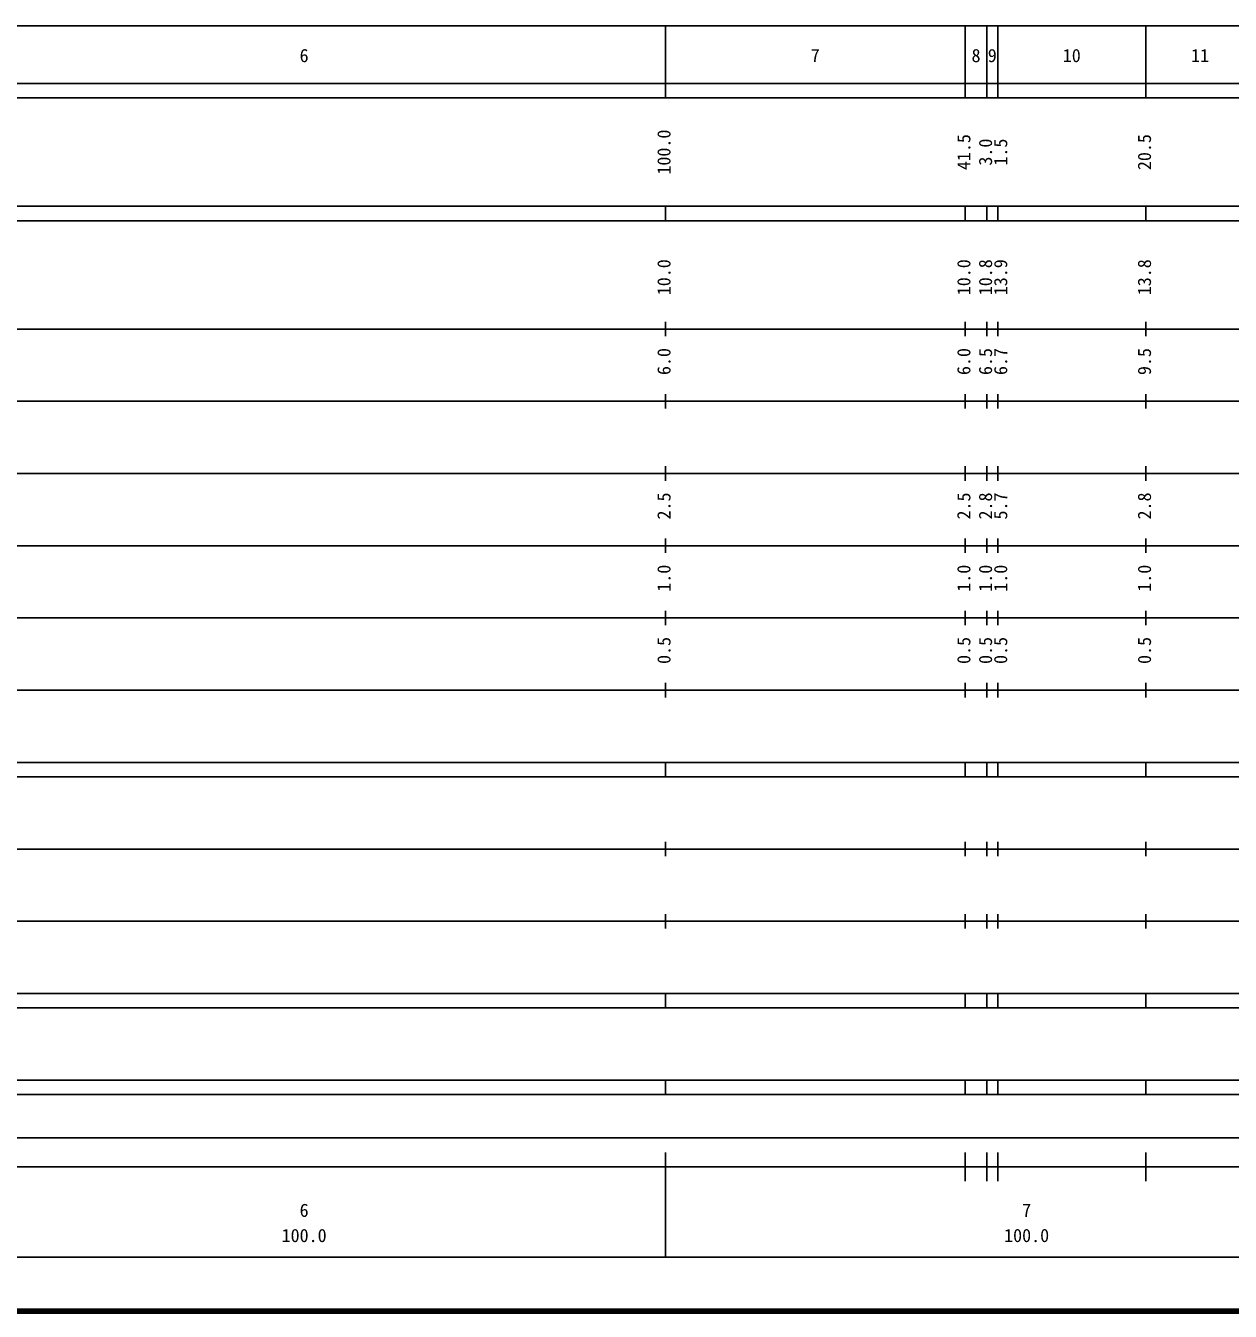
# Model space of a CAD drawing. Units: millimetres on the paper, enlarged 1000 times. Extents: x 40000 to 680000, y 20000 to 380000.
# Drawn here: x 279468 to 446188, y 20000 to 198000 of the extents above; entities that cross this region are included whole.
import ezdxf
from ezdxf.enums import TextEntityAlignment as Align

# ---------------------------------------------------------------- set-up
doc = ezdxf.new("R2010")
doc.units = ezdxf.units.MM
doc.header["$LTSCALE"] = 1000
doc.layers.add('M-TTL', color=2, linetype='Continuous', lineweight=140)
doc.layers.add('M-TTL-BAND', color=7, linetype='Continuous', lineweight=25)
doc.styles.add('ＭＳ ゴシック', font='')
doc.styles.get('ＭＳ ゴシック').set_extended_font_data('MS Gothic')

msp = doc.modelspace()

# ---------------------------------------------------------------- linework, layer by layer
at = {"layer": 'M-TTL'}
msp.add_line((40000, 20000), (680000, 20000), dxfattribs=at)
at = {"layer": 'M-TTL-BAND'}
for p, q in [((68000, 198000), (579000, 198000)), ((368000, 188000), (368000, 198000)), ((409500, 188000), (409500, 198000)), ((412500, 188000), (412500, 198000)), ((414000, 188000), (414000, 198000)), ((434500, 188000), (434500, 198000)), ((40000, 190000), (579000, 190000)), ((40000, 188000), (579000, 188000)), ((40000, 173000), (579000, 173000)), ((368000, 171000), (368000, 173000)), ((409500, 171000), (409500, 173000)), ((412500, 171000), (412500, 173000)), ((414000, 171000), (414000, 173000)), ((434500, 171000), (434500, 173000)), ((40000, 171000), (579000, 171000)), ((368000, 155000), (368000, 157000)), ((409500, 155000), (409500, 157000)), ((412500, 155000), (412500, 157000)), ((414000, 155000), (414000, 157000)), ((434500, 155000), (434500, 157000)), ((40000, 156000), (579000, 156000)), ((46000, 146000), (579000, 146000)), ((368000, 145000), (368000, 147000)), ((409500, 145000), (409500, 147000)), ((412500, 145000), (412500, 147000)), ((414000, 145000), (414000, 147000)), ((434500, 145000), (434500, 147000)), ((52000, 136000), (579000, 136000)), ((368000, 135000), (368000, 137000)), ((409500, 135000), (409500, 137000)), ((412500, 135000), (412500, 137000)), ((414000, 135000), (414000, 137000)), ((434500, 135000), (434500, 137000)), ((368000, 125000), (368000, 127000)), ((409500, 125000), (409500, 127000)), ((412500, 125000), (412500, 127000)), ((414000, 125000), (414000, 127000)), ((434500, 125000), (434500, 127000)), ((46000, 126000), (579000, 126000)), ((52000, 116000), (579000, 116000)), ((368000, 115000), (368000, 117000)), ((409500, 115000), (409500, 117000)), ((412500, 115000), (412500, 117000)), ((414000, 115000), (414000, 117000)), ((434500, 115000), (434500, 117000)), ((368000, 105000), (368000, 107000)), ((409500, 105000), (409500, 107000)), ((412500, 105000), (412500, 107000)), ((414000, 105000), (414000, 107000)), ((434500, 105000), (434500, 107000)), ((46000, 106000), (579000, 106000)), ((40000, 96000), (579000, 96000)), ((368000, 94000), (368000, 96000)), ((409500, 94000), (409500, 96000)), ((412500, 94000), (412500, 96000)), ((414000, 94000), (414000, 96000)), ((434500, 94000), (434500, 96000)), ((40000, 94000), (579000, 94000)), ((49000, 84000), (579000, 84000)), ((368000, 83000), (368000, 85000)), ((409500, 83000), (409500, 85000)), ((412500, 83000), (412500, 85000)), ((414000, 83000), (414000, 85000)), ((434500, 83000), (434500, 85000)), ((368000, 73000), (368000, 75000)), ((409500, 73000), (409500, 75000)), ((412500, 73000), (412500, 75000)), ((414000, 73000), (414000, 75000)), ((434500, 73000), (434500, 75000)), ((40000, 74000), (579000, 74000)), ((40000, 64000), (579000, 64000)), ((368000, 62000), (368000, 64000)), ((409500, 62000), (409500, 64000)), ((412500, 62000), (412500, 64000)), ((414000, 62000), (414000, 64000)), ((434500, 62000), (434500, 64000)), ((40000, 62000), (579000, 62000)), ((40000, 52000), (579000, 52000)), ((368000, 50000), (368000, 52000)), ((409500, 50000), (409500, 52000)), ((412500, 50000), (412500, 52000)), ((414000, 50000), (414000, 52000)), ((434500, 50000), (434500, 52000)), ((40000, 50000), (579000, 50000)), ((150100, 44000), (565000, 44000)), ((368000, 27500), (368000, 42000)), ((409500, 38000), (409500, 42000)), ((412500, 38000), (412500, 42000)), ((414000, 38000), (414000, 42000)), ((434500, 38000), (434500, 42000)), ((40000, 40000), (579000, 40000)), ((68000, 27500), (579000, 27500))]:
    msp.add_line(p, q, dxfattribs=at)

# ---------------------------------------------------------------- texts
at = {"layer": 'M-TTL-BAND', "style": 'ＭＳ ゴシック'}
for s, p in [('6', (318000, 192405)), ('7', (388750, 192405)), ('8', (411000, 192405)), ('9', (413250, 192405)), ('10', (424250, 192405)), ('11', (442000, 192405)), ('6', (318000, 32523)), ('7', (418000, 32523)), ('100.0', (318000, 29033)), ('100.0', (418000, 29033))]:
    msp.add_text(s, height=1833, dxfattribs=at).set_placement(p, align=Align.BOTTOM_CENTER)
for s, p in [('100.0', (369266, 180500)), ('41.5', (410766, 180500)), ('3.0', (413766, 180500)), ('1.5', (415865, 180500)), ('20.5', (435766, 180500)), ('10.8', (413766, 163174)), ('13.8', (435766, 163174)), ('10.0', (369266, 163174)), ('10.0', (410766, 163174)), ('13.9', (415865, 163174)), ('6.0', (369266, 151500)), ('6.0', (410766, 151500)), ('6.5', (413766, 151500)), ('6.7', (415865, 151500)), ('9.5', (435766, 151500)), ('2.5', (369266, 131500)), ('2.5', (410766, 131500)), ('2.8', (413766, 131500)), ('5.7', (415865, 131500)), ('2.8', (435766, 131500)), ('1.0', (369266, 121500)), ('1.0', (410766, 121500)), ('1.0', (413766, 121500)), ('1.0', (415865, 121500)), ('1.0', (435766, 121500)), ('0.5', (369266, 111500)), ('0.5', (410766, 111500)), ('0.5', (413766, 111500)), ('0.5', (415865, 111500)), ('0.5', (435766, 111500))]:
    msp.add_text(s, height=1833, rotation=90, dxfattribs=at).set_placement(p, align=Align.BOTTOM_CENTER)

doc.saveas('drawing.dxf')
